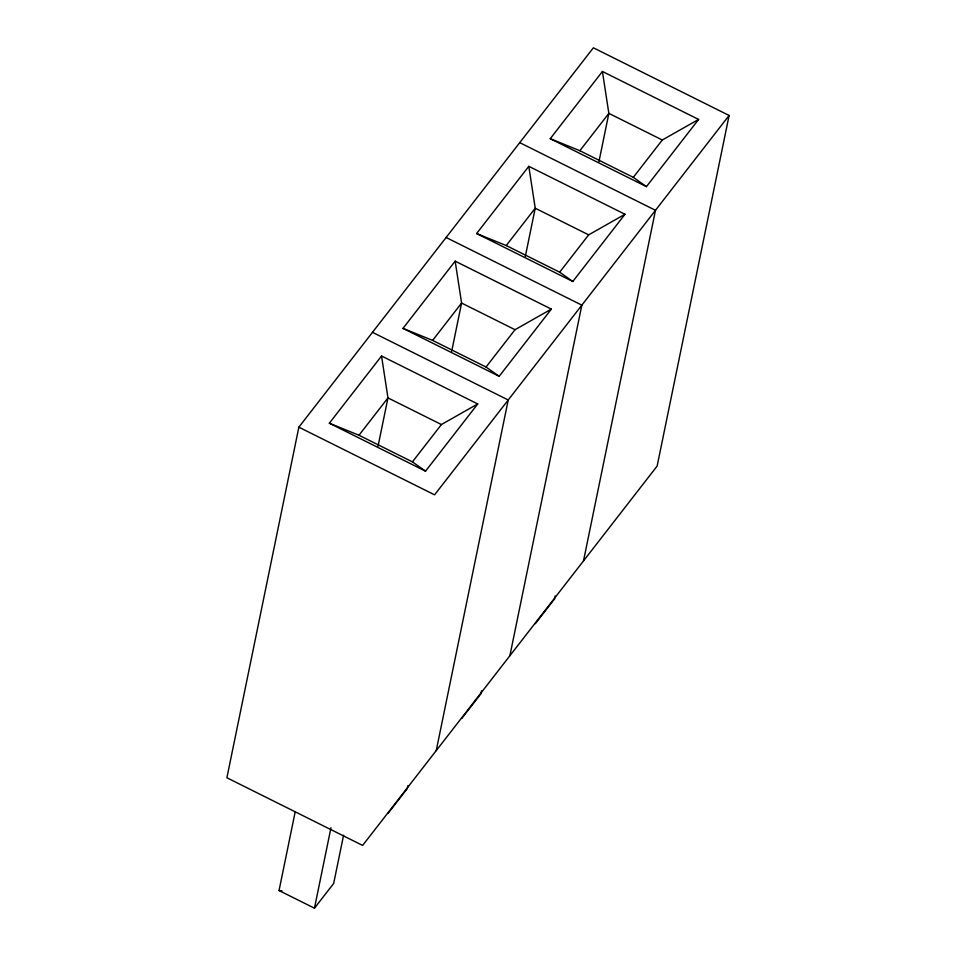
<?xml version="1.0" encoding="UTF-8"?>
<svg xmlns="http://www.w3.org/2000/svg" width="956" height="956" viewBox="0 0 956 956"><rect width="100%" height="100%" fill="white"/><g stroke="black" fill="none" stroke-linecap="round" stroke-linejoin="round"><path stroke-width="1.43" d="M298.858 427.177L226.895 777.766L362.623 845.427L657.142 466.05L729.105 115.461L593.377 47.8L298.858 427.177L434.586 494.838L729.105 115.461M343.586 835.197L333.68 883.452L314.464 908.2L279.044 890.538L295.249 811.584M378.062 446.129L387.969 397.899L381.54 356.002L477.725 403.958L425.54 471.165L329.354 423.209L381.54 356.002M314.464 908.2L330.967 827.777M451.698 351.282L461.593 303.052L455.164 261.155L551.349 309.111L499.175 376.317L402.99 328.374L455.164 261.155M407.913 785.677L407.304 788.604L388.088 813.353M525.322 256.435L535.229 208.217L528.799 166.32L624.985 214.264L572.799 281.482L476.614 233.527L528.799 166.32M436.247 750.58L508.222 399.99L372.493 332.33M481.537 690.841L480.94 693.769L461.724 718.518M598.958 161.6L608.853 113.37L602.423 71.473L698.609 119.428L646.435 186.635L550.25 138.68L602.423 71.473M509.883 655.744L581.846 305.155L446.117 237.482M555.173 595.994L554.564 598.922L535.348 623.671M583.507 560.897L655.481 210.308L519.753 142.647M329.354 423.209L358.978 435.243L387.969 397.899L441.409 424.536L477.725 403.958M402.99 328.374L432.614 340.396L461.593 303.052L515.033 329.7L551.349 309.111M476.614 233.527L506.238 245.549L535.229 208.217L588.657 234.853L624.985 214.264M550.25 138.68L579.862 150.713L608.853 113.37L662.293 140.006L698.609 119.428M358.978 435.243L412.418 461.879L441.409 424.536M432.614 340.396L486.042 367.032L515.033 329.7M506.238 245.549L559.678 272.197L588.657 234.853M579.862 150.713L633.302 177.35L662.293 140.006M279.044 890.538L281.96 890.801M633.302 177.35L646.435 186.635M559.678 272.197L572.799 281.482M486.042 367.032L499.175 376.317M412.418 461.879L425.54 471.165"/></g></svg>
